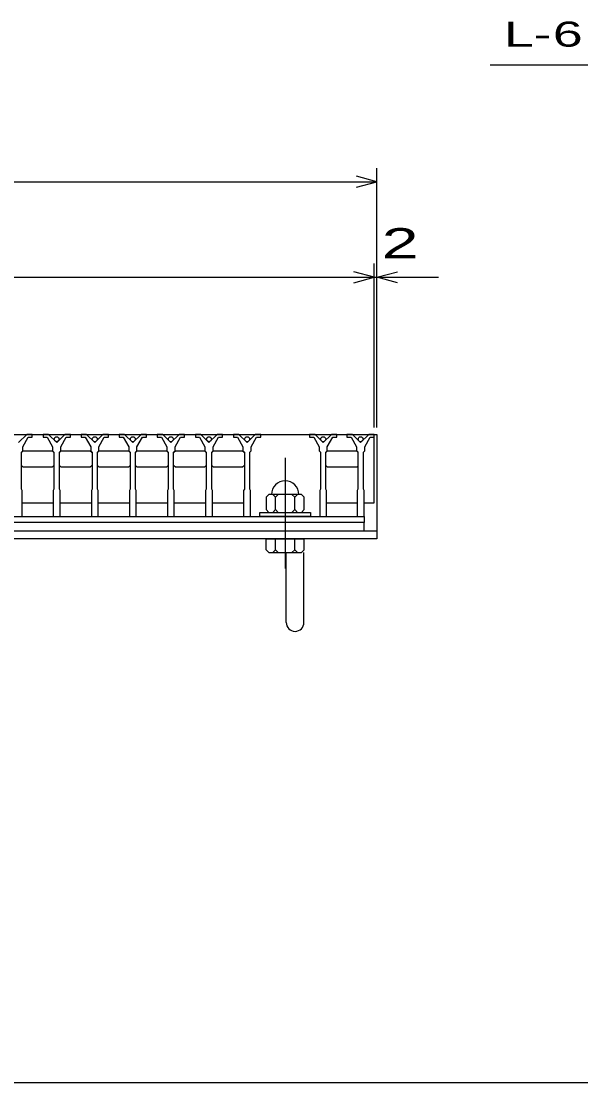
# Model space of a CAD drawing. Units: millimetres, scale not verified. Extents: x -1820 to 1731, y -1282 to 1054.
# Drawn here: x -611 to -201, y -1146 to -370 of the extents above; entities that cross this region are included whole.
import ezdxf
from ezdxf.enums import TextEntityAlignment as Align

# ---------------------------------------------------------------- set-up
doc = ezdxf.new("R2010")
doc.units = ezdxf.units.MM
doc.header["$LTSCALE"] = 10
doc.linetypes.add('CHAIN', pattern=[18.5, 12, -1.5, 3.5, -1.5])
for name, color, linetype, lineweight in [('0_2', 150, 'Continuous', 25), ('16', 3, 'Continuous', 25), ('19', 6, 'Continuous', 25), ('22', 2, 'Continuous', 25)]:
    doc.layers.add(name, color=color, linetype=linetype, lineweight=lineweight)
doc.styles.add('ベクトル', font='')
doc.styles.get('ベクトル').set_extended_font_data('ベクトル')

msp = doc.modelspace()

# ---------------------------------------------------------------- linework, layer by layer
at = {"layer": '0_2'}
msp.add_line((1731, -1146.5), (-1729, -1146.5), dxfattribs=at)
at = {"layer": '16'}
for p, q in [((-1348, -672), (-352, -672)), ((-606.6, -672), (-612.6, -678)), ((-609.6, -681), (-605.6, -674)), ((-602.6, -672), (-606.6, -672)), ((-605.6, -674), (-602.6, -674)), ((-602.6, -674), (-602.6, -672)), ((-594.7, -672), (-594.7, -674)), ((-590.7, -672), (-594.7, -672)), ((-594.7, -674), (-591.7, -674)), ((-591.7, -674), (-587.7, -681)), ((-584.7, -678), (-590.7, -672)), ((-578.7, -672), (-584.7, -678)), ((-581.7, -681), (-577.7, -674)), ((-574.7, -672), (-578.7, -672)), ((-577.7, -674), (-574.7, -674)), ((-574.7, -674), (-574.7, -672)), ((-566.8, -672), (-566.8, -674)), ((-562.8, -672), (-566.8, -672)), ((-566.8, -674), (-563.8, -674)), ((-563.8, -674), (-559.8, -681)), ((-556.8, -678), (-562.8, -672)), ((-550.8, -672), (-556.8, -678)), ((-553.8, -681), (-549.8, -674)), ((-546.8, -672), (-550.8, -672)), ((-549.8, -674), (-546.8, -674)), ((-546.8, -674), (-546.8, -672)), ((-538.9, -672), (-538.9, -674)), ((-534.9, -672), (-538.9, -672)), ((-538.9, -674), (-535.9, -674)), ((-535.9, -674), (-531.9, -681)), ((-528.9, -678), (-534.9, -672)), ((-522.9, -672), (-528.9, -678)), ((-525.9, -681), (-521.9, -674)), ((-518.9, -672), (-522.9, -672)), ((-521.9, -674), (-518.9, -674)), ((-518.9, -674), (-518.9, -672)), ((-511, -672), (-511, -674)), ((-507, -672), (-511, -672)), ((-511, -674), (-508, -674)), ((-508, -674), (-504, -681)), ((-501, -678), (-507, -672)), ((-495, -672), (-501, -678)), ((-498, -681), (-494, -674)), ((-491, -672), (-495, -672)), ((-494, -674), (-491, -674)), ((-491, -674), (-491, -672)), ((-483.1, -672), (-483.1, -674)), ((-479.1, -672), (-483.1, -672)), ((-483.1, -674), (-480.1, -674)), ((-480.1, -674), (-476.1, -681)), ((-473.1, -678), (-479.1, -672)), ((-467.1, -672), (-473.1, -678)), ((-470.1, -681), (-466.1, -674)), ((-463.1, -672), (-467.1, -672)), ((-466.1, -674), (-463.1, -674)), ((-463.1, -674), (-463.1, -672)), ((-455.2, -672), (-455.2, -674)), ((-451.2, -672), (-455.2, -672)), ((-455.2, -674), (-452.2, -674)), ((-452.2, -674), (-448.2, -681)), ((-445.2, -678), (-451.2, -672)), ((-439.2, -672), (-445.2, -678)), ((-442.2, -681), (-438.2, -674)), ((-435.2, -672), (-439.2, -672)), ((-438.2, -674), (-435.2, -674)), ((-435.2, -674), (-435.2, -672)), ((-399.4, -672), (-399.4, -674)), ((-395.4, -672), (-399.4, -672)), ((-399.4, -674), (-396.4, -674)), ((-396.4, -674), (-392.4, -681)), ((-389.4, -678), (-395.4, -672)), ((-383.4, -672), (-389.4, -678)), ((-386.4, -681), (-382.4, -674)), ((-379.4, -672), (-383.4, -672)), ((-382.4, -674), (-379.4, -674)), ((-379.4, -674), (-379.4, -672)), ((-372, -672), (-372, -674)), ((-368, -672), (-372, -672)), ((-372, -674), (-369, -674)), ((-369, -674), (-365, -681)), ((-362, -678), (-368, -672)), ((-356, -672), (-362, -678)), ((-359, -681), (-355, -674)), ((-352, -672), (-356, -672)), ((-355, -674), (-352, -674)), ((-352, -674), (-352, -672)), ((-352, -722), (-352, -672)), ((-609.6, -684), (-609.6, -681)), ((-587.7, -681), (-587.7, -684)), ((-581.7, -684), (-581.7, -681)), ((-559.8, -681), (-559.8, -684)), ((-553.8, -684), (-553.8, -681)), ((-531.9, -681), (-531.9, -684)), ((-525.9, -684), (-525.9, -681)), ((-504, -681), (-504, -684)), ((-498, -684), (-498, -681)), ((-476.1, -681), (-476.1, -684)), ((-470.1, -684), (-470.1, -681)), ((-448.2, -681), (-448.2, -684)), ((-442.2, -684), (-442.2, -681)), ((-392.4, -681), (-392.4, -684)), ((-386.4, -684), (-386.4, -681)), ((-365, -681), (-365, -684)), ((-359, -684), (-359, -681)), ((-610.6, -685), (-609.6, -684)), ((-610.6, -712), (-610.6, -685)), ((-610.35, -685), (-609.35, -684)), ((-609.35, -684), (-587.95, -684)), ((-587.95, -684), (-586.95, -685)), ((-587.7, -684), (-586.7, -685)), ((-586.7, -685), (-586.7, -712)), ((-582.7, -685), (-581.7, -684)), ((-582.7, -712), (-582.7, -685)), ((-582.45, -685), (-581.45, -684)), ((-581.45, -684), (-560.05, -684)), ((-560.05, -684), (-559.05, -685)), ((-559.8, -684), (-558.8, -685)), ((-558.8, -685), (-558.8, -712)), ((-554.8, -685), (-553.8, -684)), ((-554.8, -712), (-554.8, -685)), ((-554.55, -685), (-553.55, -684)), ((-553.55, -684), (-532.15, -684)), ((-532.15, -684), (-531.15, -685)), ((-531.9, -684), (-530.9, -685)), ((-530.9, -685), (-530.9, -712)), ((-526.9, -685), (-525.9, -684)), ((-526.9, -712), (-526.9, -685)), ((-526.65, -685), (-525.65, -684)), ((-525.65, -684), (-504.25, -684)), ((-504.25, -684), (-503.25, -685)), ((-504, -684), (-503, -685)), ((-503, -685), (-503, -712)), ((-499, -685), (-498, -684)), ((-499, -712), (-499, -685)), ((-498.75, -685), (-497.75, -684)), ((-497.75, -684), (-476.35, -684)), ((-476.35, -684), (-475.35, -685)), ((-476.1, -684), (-475.1, -685)), ((-475.1, -685), (-475.1, -712)), ((-471.1, -685), (-470.1, -684)), ((-471.1, -712), (-471.1, -685)), ((-470.85, -685), (-469.85, -684)), ((-469.85, -684), (-448.45, -684)), ((-448.45, -684), (-447.45, -685)), ((-448.2, -684), (-447.2, -685)), ((-447.2, -685), (-447.2, -712)), ((-443.2, -685), (-442.2, -684)), ((-443.2, -712), (-443.2, -685)), ((-392.4, -684), (-391.4, -685)), ((-391.4, -685), (-391.4, -712)), ((-387.4, -685), (-386.4, -684)), ((-387.4, -712), (-387.4, -685)), ((-387.15, -685), (-386.15, -684)), ((-386.15, -684), (-364.75, -684)), ((-365, -684), (-364, -685)), ((-364.75, -684), (-363.75, -685)), ((-364, -685), (-364, -712)), ((-360, -685), (-359, -684)), ((-360, -712), (-360, -685)), ((-609.35, -696), (-610.35, -695)), ((-587.95, -696), (-609.35, -696)), ((-586.95, -695), (-587.95, -696)), ((-581.45, -696), (-582.45, -695)), ((-560.05, -696), (-581.45, -696)), ((-559.05, -695), (-560.05, -696)), ((-553.55, -696), (-554.55, -695)), ((-532.15, -696), (-553.55, -696)), ((-531.15, -695), (-532.15, -696)), ((-525.65, -696), (-526.65, -695)), ((-504.25, -696), (-525.65, -696)), ((-503.25, -695), (-504.25, -696)), ((-497.75, -696), (-498.75, -695)), ((-476.35, -696), (-497.75, -696)), ((-475.35, -695), (-476.35, -696)), ((-469.85, -696), (-470.85, -695)), ((-448.45, -696), (-469.85, -696)), ((-447.45, -695), (-448.45, -696)), ((-386.15, -696), (-387.15, -695)), ((-364.75, -696), (-386.15, -696)), ((-363.75, -695), (-364.75, -696)), ((-610.1, -713), (-610.6, -712)), ((-610.1, -732), (-610.1, -713)), ((-586.7, -712), (-587.2, -713)), ((-587.2, -713), (-587.2, -732)), ((-582.2, -713), (-582.7, -712)), ((-582.2, -732), (-582.2, -713)), ((-558.8, -712), (-559.3, -713)), ((-559.3, -713), (-559.3, -732)), ((-554.3, -713), (-554.8, -712)), ((-554.3, -732), (-554.3, -713)), ((-530.9, -712), (-531.4, -713)), ((-531.4, -713), (-531.4, -732)), ((-526.4, -713), (-526.9, -712)), ((-526.4, -732), (-526.4, -713)), ((-503, -712), (-503.5, -713)), ((-503.5, -713), (-503.5, -732)), ((-498.5, -713), (-499, -712)), ((-498.5, -732), (-498.5, -713)), ((-475.1, -712), (-475.6, -713)), ((-475.6, -713), (-475.6, -732)), ((-470.6, -713), (-471.1, -712)), ((-470.6, -732), (-470.6, -713)), ((-447.2, -712), (-447.7, -713)), ((-447.7, -713), (-447.7, -732)), ((-442.7, -713), (-443.2, -712)), ((-442.7, -732), (-442.7, -713)), ((-391.4, -712), (-391.9, -713)), ((-391.9, -713), (-391.9, -732)), ((-386.9, -713), (-387.4, -712)), ((-386.9, -732), (-386.9, -713)), ((-364, -712), (-364.5, -713)), ((-364.5, -713), (-364.5, -732)), ((-359.5, -713), (-360, -712)), ((-359.5, -732), (-359.5, -713)), ((-610.1, -722), (-587.2, -722)), ((-582.2, -722), (-559.3, -722)), ((-554.3, -722), (-531.4, -722)), ((-526.4, -722), (-503.5, -722)), ((-498.5, -722), (-475.6, -722)), ((-470.6, -722), (-447.7, -722)), ((-429.3, -716), (-431.3, -718)), ((-431.3, -718), (-431.3, -727)), ((-405.3, -716), (-429.3, -716)), ((-424.3, -718), (-426.3, -716)), ((-422.3, -716), (-424.3, -718)), ((-424.3, -727), (-424.3, -718)), ((-410.3, -718), (-412.3, -716)), ((-408.3, -716), (-410.3, -718)), ((-410.3, -727), (-410.3, -718)), ((-403.3, -718), (-405.3, -716)), ((-403.3, -727), (-403.3, -718)), ((-386.9, -722), (-364.5, -722)), ((-359.5, -722), (-352, -722)), ((-435.8, -732), (-435.8, -729)), ((-435.8, -729), (-398.8, -729)), ((-431.3, -727), (-429.3, -729)), ((-426.3, -729), (-424.3, -727)), ((-424.3, -727), (-422.3, -729)), ((-412.3, -729), (-410.3, -727)), ((-410.3, -727), (-408.3, -729)), ((-405.3, -729), (-403.3, -727)), ((-398.8, -729), (-398.8, -732)), ((-1340.5, -732), (-359.5, -732)), ((-359.5, -736.5), (-1340.5, -736.5)), ((-615.1, -732), (-610.1, -732)), ((-587.2, -732), (-582.2, -732)), ((-559.3, -732), (-554.3, -732)), ((-531.4, -732), (-526.4, -732)), ((-503.5, -732), (-498.5, -732)), ((-475.6, -732), (-470.6, -732)), ((-447.7, -732), (-442.7, -732)), ((-398.8, -732), (-435.8, -732)), ((-391.9, -732), (-386.9, -732)), ((-364.5, -732), (-359.5, -732)), ((-359.5, -732), (-359.5, -736.5)), ((-359.5, -742.5), (-359.5, -736.5)), ((-1340.5, -742.5), (-359.5, -742.5))]:
    msp.add_line(p, q, dxfattribs=at)
at = {"layer": '16', "linetype": 'CHAIN'}
msp.add_line((-417.3, -689), (-417.3, -770), dxfattribs=at)
at = {"layer": '16'}
for centre in [(-584.7, -675.5), (-556.8, -675.5), (-528.9, -675.5), (-501, -675.5), (-473.1, -675.5), (-445.2, -675.5), (-389.4, -675.5), (-362, -675.5)]:
    msp.add_circle(centre, 1.8, dxfattribs=at)
msp.add_arc((-417.3, -716), 10, 0, 180, dxfattribs=at)
at = {"layer": '19'}
for p, q in [((-352, -672), (-350, -672)), ((-350, -672), (-350, -742.5)), ((-1350, -742.5), (-350, -742.5)), ((-350, -742.5), (-350, -748.5)), ((-350, -748.5), (-1350, -748.5)), ((-431.3, -756.5), (-431.3, -748.5)), ((-431.3, -748.5), (-403.3, -748.5)), ((-424.3, -756.5), (-424.3, -748.5)), ((-410.3, -756.5), (-410.3, -748.5)), ((-403.3, -756.5), (-403.3, -748.5)), ((-431.3, -756.5), (-429.3, -758.5)), ((-429.3, -758.5), (-405.3, -758.5)), ((-424.3, -756.5), (-426.3, -758.5)), ((-422.3, -758.5), (-424.3, -756.5)), ((-416.5, -809.61), (-416.5, -758.5)), ((-410.3, -756.5), (-412.3, -758.5)), ((-408.3, -758.5), (-410.3, -756.5)), ((-405.3, -758.5), (-403.3, -756.5)), ((-403.5, -809.61), (-403.5, -758.5))]:
    msp.add_line(p, q, dxfattribs=at)
msp.add_arc((-410, -809.61), 6.5, 180, 0, dxfattribs=at)
at = {"layer": '22', "color": 4}
for p, q in [((-267, -401.5), (-67, -401.5)), ((-350, -667), (-350, -477)), ((-1350, -487), (-350, -487)), ((-350, -487), (-365, -483)), ((-365, -491), (-350, -487)), ((-352, -667), (-352, -547)), ((-350, -667), (-350, -547)), ((-1348, -557), (-352, -557)), ((-352, -557), (-367, -553)), ((-367, -561), (-352, -557)), ((-352, -557), (-350, -557)), ((-350, -557), (-335, -553)), ((-335, -561), (-350, -557)), ((-350, -557), (-305, -557))]:
    msp.add_line(p, q, dxfattribs=at)

# ---------------------------------------------------------------- texts
at = {"layer": '22', "style": 'ベクトル'}
for s, height, width, p in [('L-', 18.33, 1.6, (-257, -379)), (' 6 ', 18.33, 1.6, (-232, -379)), (' 2 ', 21.99, 1.65, (-360, -532))]:
    msp.add_text(s, height=height, dxfattribs=dict(at, width=width)).set_placement(p, align=Align.MIDDLE_LEFT)

doc.saveas('drawing.dxf')
